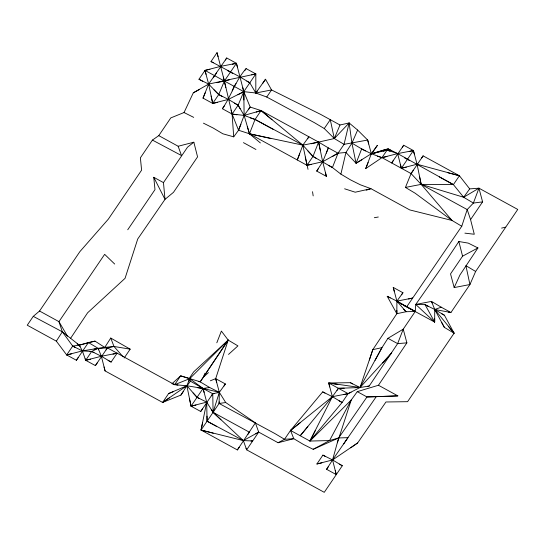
<?xml version="1.0" encoding="UTF-8"?>
<svg xmlns="http://www.w3.org/2000/svg" width="545" height="545" viewBox="0 0 545 545"><rect width="100%" height="100%" fill="white"/><g stroke="black" fill="none" stroke-linecap="round" stroke-linejoin="round"><path stroke-width="0.82" d="M434.692 318.845L434.665 322.075L406.631 306.917L461.765 226.257L452.03 220.459L421.183 184.367L417.054 164.229L413.403 150.543L397.652 153.608L381.977 157.641L365.756 168.555L371.322 153.731L367.677 140.045L344.052 144.343L334.317 138.539L324.268 128.538L314.526 122.741L266.743 97.03L255.803 93.004L255.823 73.922L246.122 68.609C235.515 80.428 231.25 95.865 222.408 108.741L232.109 114.055L236.932 114.791M343.99 394.553L348.126 393.619L360.027 387.515L372.807 349.638L396.835 313.709L396.896 301.119L393.252 287.433L402.946 292.747L401.556 294.791M469.708 188.89L459.415 175.749L423.104 155.856L411.073 173.576L405.432 187.425L421.183 184.367L463.652 197.263L469.708 188.89L478.953 188.189L517.75 209.444L475.635 271.465L469.933 284.524L454.183 287.583L459.919 275.014L477.931 247.941L468.271 243.118L458.849 241.517L440.837 268.59L415.746 304.457L434.665 322.075L434.726 309.485L431.497 301.399L415.746 304.457L415.263 311.447L403.232 329.166L397.639 343.629L369.21 386.03L367.548 386.385M396.835 313.709L387.229 296.296L396.896 301.119L415.263 311.447L405.984 311.733L396.835 313.709L396.862 310.48M239.221 447.207L237.368 449.938L201.057 430.046L219.104 403.464L219.335 392.339L215.691 378.652L228.198 340.094L221.379 331.088L216.808 342.791M313.171 449.325L329.562 440.558L351.225 400.016L357.275 391.644L378.455 385.254L397.85 395.881L376.254 396.671L347.942 437.655L338.663 437.942L313.171 449.325L303.51 444.495L293.769 438.698L284.517 439.29L274.782 433.493L219.104 403.464L219.145 401.829M202.604 422.566L201.057 430.046L213.265 433.227M405.432 187.425L415.167 193.23L452.03 220.459L409.738 209.92L370.941 188.672L360.293 184.762L350.626 179.932L340.891 174.134L345.946 152.457L351.927 143.11L357.622 130.044L349.127 122.959L339.978 124.989L320.583 114.368L271.553 89.945L265.524 79.236L255.803 93.004L243.792 91.642L204.995 70.394L198.98 79.25L202.706 81.294M311.154 143.771L334.317 138.539L349.127 122.959L344.052 144.343L338.036 153.2L332.43 167.54L340.891 174.134M337.362 442.758L351.225 400.016L309.928 441.055L290.533 430.434L284.517 439.29L278.093 442.731L258.691 432.11L255.38 422.866L225.719 402.537L219.335 392.339L209.668 387.515L199.933 381.718L180.661 375.846L171.954 383.734L177.915 385.111M397.85 395.881L366.976 396.958L338.663 437.942L332.566 459.946L326.591 469.293L336.285 474.606L332.566 459.946L347.942 437.655L343.759 443.868M220.963 419.8L213.088 412.327L219.335 392.339L225.385 383.966L215.691 378.652L210.356 380.792M461.765 226.257L467.194 209.566L473.387 203.06L478.953 188.189L463.652 197.263L453.399 184.605L397.652 153.608L387.992 148.778L371.322 153.731L356.055 163.241L345.946 152.457L338.036 153.2L322.695 161.736L306.978 165.285L249.46 133.784L238.553 130.241L232.109 114.055L231.087 110.117M369.353 360.027L372.807 349.638L381.956 347.662L387.938 338.316L403.232 329.166L406.877 342.853L378.455 385.254M188.699 381.534L189.708 378.666L180.661 375.846L174.638 384.709L107.42 347.887L98.155 348.337L82.363 350.912L66.688 354.945L56.346 341.15L27.25 325.208L33.265 316.352L39.547 311.025L79.843 251.674L108.339 219.138L141.598 170.163L140.385 157.812L152.416 140.085L158.765 135.63L170.796 117.904L184.04 112.536L193.311 92.8L208.64 84.08L255.823 73.922L243.792 91.642L238.124 105.192L232.109 114.055L233.703 136.843L222.837 133.791L213.102 127.986L203.442 123.163M233.703 136.843L238.553 130.241L244.126 115.417L250.175 107.045L243.792 91.642L242.77 87.704M238.553 130.241L240.917 124.206M204.94 373.223L203.421 377.126L200.178 381.895M299.641 153.935L297.284 159.971L302.85 145.147L308.899 136.775L307.516 138.818M326.271 153.172L328.335 147.886L318.6 142.088L261.075 110.581L250.175 107.045L248.322 109.77M361.887 159.808L356.055 163.241L361.662 148.908L351.927 143.11L349.127 122.959M365.756 168.555L368.113 162.519M217.673 102.31L212.714 103.427L203.013 98.114L208.64 84.08L226.727 57.988L236.428 63.295L243.792 91.642L243.915 100.008M214.41 393.524L212.761 393.756L203.06 388.449L189.708 378.666L186.874 385.751L180.892 395.098L162.608 402.428L105.083 370.92L104.061 366.983M203.013 98.114L205.213 92.848M232.204 90.845L234.091 86.328L235.944 83.603M339.978 124.989L334.317 138.539L330.284 119.682L324.268 128.538M315.357 430.461L309.928 441.055L329.562 440.558L338.663 437.942M375.062 360.361L381.956 347.662L360.027 387.515L338.425 388.306L332.368 396.678L300.234 435.741L307.864 426.592M56.346 341.15L62.328 331.803L58.949 321.645L39.547 311.025M163.466 182.609L153.765 177.295L165.006 199.354L163.466 182.609L187.534 147.164L193.843 142.218L197.562 156.878L173.494 192.317L165.006 199.354L137.728 238.989L125.057 278.332L87.629 312.776L70.469 338.506M94.993 341.122L79.311 345.155L72.703 346.082L66.688 354.945L76.382 360.259L88.419 342.539L94.993 341.122L104.763 347.403L113.994 346.47L130.18 349.168L124.165 358.031M130.18 349.168L110.744 338.057L104.763 347.403L94.006 349.141M85.143 358.814L85.688 360.3L95.389 365.606L107.42 347.887L113.994 346.47L123.095 356.812M247.287 126.467L249.46 133.784L302.85 145.147L318.6 142.088L322.695 161.736L326.414 176.396L316.713 171.082L322.695 161.736L328.335 147.886L338.036 153.2L332.205 156.64M189.483 398.695L191.029 406.168L200.724 411.475L212.761 393.756L219.335 392.339L203.06 388.449L186.874 385.751L174.638 384.709L189.708 378.666L190.893 379.79M237.368 449.938L255.38 422.866M478.953 188.189L482.598 201.875L470.567 219.601L474.286 234.255L464.905 233.144M228.525 354.413L237.933 345.891L228.198 340.094L203.421 377.126L208.442 372.582M200.247 381.752L228.198 340.094L193.72 371.813L188.631 379.313M213.245 62.757L211.01 61.53L217.026 52.674L224.39 81.014L232.109 114.055L244.126 115.417L255.06 119.444L302.85 145.147L312.993 156.429L316.475 158.5M213.306 77.751L216.542 72.976M225.337 60.032L226.727 57.988M127.734 229.765L154.978 189.646L153.765 177.295M244.732 70.652L246.122 68.609M222.408 108.741L224.261 106.016M262.745 83.324L265.524 79.236M76.382 360.259L78.235 357.527M266.743 97.03L271.553 89.945L255.803 93.004L249.808 82.779L240.072 76.981L211.01 61.53M308.014 169.359L302.85 145.147L261.075 110.581L255.06 119.444L249.46 133.784L260.394 142.947M95.389 365.606L97.235 362.881M106.03 349.931L107.42 347.887M108.114 360.429L111.105 362.064L117.12 353.201L101.363 356.26L85.688 360.3L82.363 350.912L79.311 345.155L62.328 331.803L33.265 316.352M305.275 157.096L306.978 165.285L312.993 156.429L318.6 142.088L320.256 150.141M316.713 171.082L318.566 168.357M169.549 397.802L162.608 402.428L168.623 393.565L186.874 385.751L197.045 397.305L199.279 398.531M180.892 395.098L183.209 391.685M188.1 384.477L190.355 381.159L189.708 378.666M209.668 387.515L203.06 388.449L191.029 406.168L186.874 385.751L162.608 402.428M371.356 154.221L377.378 145.358L371.322 153.731L361.662 148.908L365.388 150.951M200.724 411.475L202.577 408.75M211.371 395.799L212.761 393.756L213.088 412.327L243.349 440.592L246.66 449.829L324.255 492.326L342.301 465.75L332.566 459.946L322.906 455.123L316.89 463.986L321.85 462.862M224.002 386.01L225.385 383.966M377.426 156.177L381.977 157.641L387.992 148.778L391.412 150.652M393.524 160.23L391.671 162.955L403.709 145.236L413.403 150.543L414.432 154.48M402.319 147.279L403.709 145.236M400.35 164.331L401.372 168.269L413.403 150.543L409.268 151.476M470.567 219.601L467.194 209.566L421.183 184.367L411.073 173.576L413.382 170.169M421.714 157.9L423.104 155.856M248.016 434.263L249.399 432.212L213.088 412.327L211.276 409.554M190.355 381.159L203.06 388.449L206.705 402.128L201.057 430.046L243.349 440.592L258.691 432.11L246.66 449.829L246.067 448.235M419.65 176.996L421.183 184.367L453.399 184.605L459.415 175.749L417.054 164.229L401.372 168.269L397.652 153.608L385.71 149.459L373.754 153.424M337.035 390.349L338.425 388.306L344.249 388.224M477.931 247.941L462.569 256.177L450.538 273.897L454.183 287.583M326.591 469.293L328.437 466.568M350.687 447.82L357.636 442.962L385.949 401.985L407.585 401.679L454.101 333.186L444.461 315.283L434.726 309.485L425.059 304.655L415.746 304.457M402.946 292.747L396.896 301.119L405.984 311.733L403.722 309.199M255.803 93.004L257.192 91.165M351.109 392.216L348.126 393.619L342.11 402.482L332.368 396.678L322.708 391.855L290.533 430.434L293.769 438.698L278.093 442.731M382.631 362.984L391.657 352.976L360.027 387.515L328.724 382.992L329.745 386.93M189.49 378.884L228.198 340.094M300.499 422.511L290.533 430.434L332.368 396.678L348.126 393.619L328.724 382.992L332.368 396.678L309.928 441.055L342.11 402.482L339.119 400.848M357.636 442.962L332.566 459.946L316.89 463.986M255.775 433.813L258.691 432.11M193.311 92.8L199.163 89.666M237.94 94.782L243.792 91.642L244.126 115.417L249.46 133.784L270.831 138.525M243.792 91.642L228.389 99.394L212.714 103.427L211.133 96.049M168.623 393.565L173.194 391.732M448.508 312.128L450.933 312.51L441.232 307.196L434.726 309.485L444.366 327.388L454.101 333.186L434.726 309.485L450.933 312.51L469.933 284.524L465.9 265.66L475.635 271.465M366.192 190.225L370.941 188.672L355.224 192.215L344.61 188.795M256.245 112.107L261.075 110.581L272.01 119.75M389.314 149.507L383.121 151.19M77.077 343.929L79.311 345.155L88.419 342.539L98.155 348.337L101.363 356.26L105.083 370.92M261.075 110.581L244.126 115.417L238.124 105.192L228.389 99.394L218.729 94.564L214.001 89.864M158.765 135.63L178.16 146.251L193.843 142.218M209.954 69.27L204.995 70.394L206.017 74.331M232.286 64.228L236.428 63.295L237.45 67.233M216.951 82.697L229.356 79.897M251.688 74.856L255.823 73.922M390.084 151.299L387.039 150.182L371.322 153.731L381.977 157.641L386.936 156.524M401.372 168.269L406.338 167.145M501.584 228.096L505.719 227.163M66.688 354.945L71.647 353.821M90.647 359.175L85.688 360.3L91.703 351.436L98.155 348.337L98.747 349.863M112.985 354.134L117.12 353.201M408.512 298.994L412.647 298.06L396.896 301.119L405.936 306.501M195.989 405.044L191.029 406.168L206.705 402.128L213.088 412.327M306.978 165.285L311.127 164.481M374.333 217.714L378.305 217.012M369.21 386.03L360.027 387.515L350.36 382.692L328.724 382.992L337.798 384.443M219.104 403.464L225.719 402.537M482.598 201.875L473.387 203.06L463.652 197.263M406.877 342.853L397.639 343.629L387.938 338.316M376.254 396.671L366.976 396.958L357.275 391.644M250.986 440.987L252.676 440.966L243.349 440.592L207.073 421.19L206.705 402.128L197.045 397.305L193.1 393M90.014 351.43L91.703 351.436L101.363 356.26L111.105 362.064M62.328 331.803L72.703 346.082L82.363 350.912L91.703 351.436L93.944 352.663M198.305 381.575L199.933 381.718M197.406 387.672L205.506 389.103M448.024 172.779L459.415 175.749M250.387 117.924L255.06 119.444L273.454 129.519M198.98 79.25L208.64 84.08L218.729 94.564L222.455 96.608M184.04 112.536L193.707 117.366M152.416 140.085L181.478 155.536L178.16 146.251M397.666 301.998L399.131 302.788M400.595 303.572L402.067 304.362M403.532 305.146L415.263 311.447M404.404 157.771L409.629 160.632M439.318 176.893L453.399 184.605M227.422 70.523L232.647 73.384M246.824 81.151L249.808 82.779M381.977 157.641L411.073 173.576M234.398 103.148L238.124 105.192L240.141 108.762M328.703 165.496L332.43 167.54L312.993 156.429L307.939 151.033M243.438 142.64L255.946 149.494M428.043 306.29L425.059 304.655L434.665 322.075M441.477 313.647L444.461 315.283M387.229 296.296L390.213 297.924M404.39 305.691L405.882 306.508M350.36 382.692L352.601 383.918M322.708 391.855L324.949 393.081M322.906 455.123L325.147 456.349M339.317 464.115L342.301 465.75M72.703 346.082L74.938 347.308M216.706 426.463L207.073 421.19L206.984 416.121M441.232 307.196L431.497 301.399L432.09 302.952M114.682 264.046L104.654 254.338L58.949 321.645L67.478 336.204M357.622 130.044L367.677 140.045L368.699 143.982M448.726 326.734L454.101 333.186M441.559 322.306L444.366 327.388M79.311 345.155L79.999 346.538M110.744 338.057L113.994 346.47M393.252 287.433L394.273 291.371M325.392 172.458L326.414 176.396M335.264 470.669L336.285 474.606M217.026 52.674L218.048 56.612M223.368 77.083L225.793 87.582M215.691 378.652L216.712 382.59M203.06 388.449L204.082 392.38M458.849 241.517L462.569 256.177M351.927 143.11L356.055 163.241M312.53 191.697L313.177 195.893M82.363 350.912L82.404 351.396M224.39 81.014L218.729 94.564L212.714 103.427L208.64 84.08L204.995 70.394L220.671 66.361L236.428 63.295L224.39 81.014"/></g></svg>
